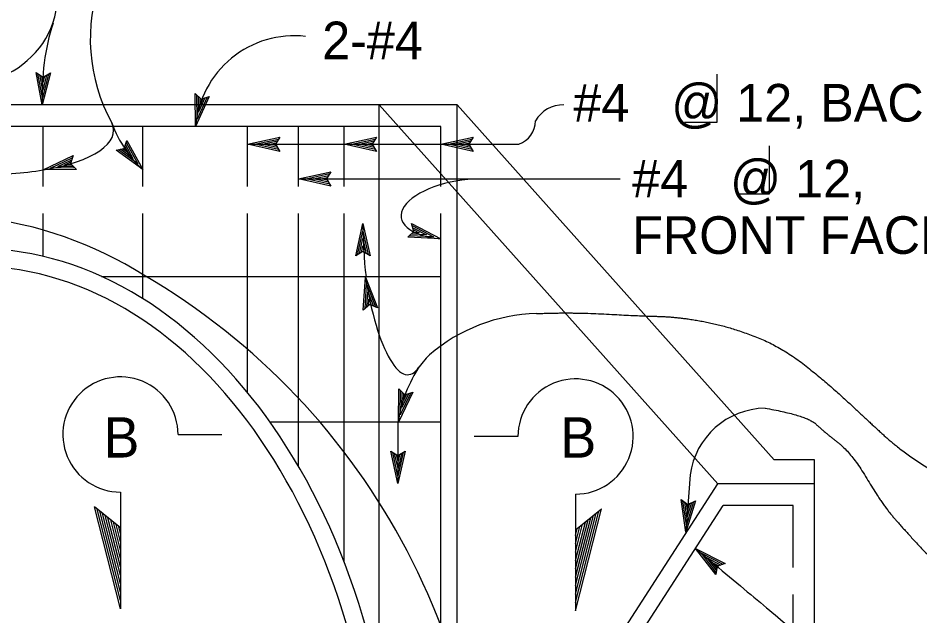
# Model space of a CAD drawing. Extents: x -894 to 866, y -476 to 714.
# Drawn here: x 258.1 to 425.9, y 432.7 to 544 of the extents above; entities that cross this region are included whole.
import ezdxf

# ---------------------------------------------------------------- set-up
doc = ezdxf.new("R2010")
doc.units = 0
for name, color, linetype in [('22 Misc Cnst Det', 7, 'Continuous'), ('56 Stage 3 Anno', 7, 'Continuous'), ('57 Undefined', 7, 'Continuous'), ('60 Nongeo Data', 7, 'Continuous')]:
    doc.layers.add(name, color=color, linetype=linetype)

msp = doc.modelspace()

# ---------------------------------------------------------------- linework, layer by layer
at = {"layer": '22 Misc Cnst Det'}
for p, q in [((287.85, 466.46), (296, 466.46)), ((351.08, 466.09), (342.93, 466.09)), ((277.13, 455.75), (277.13, 434.04)), ((361.8, 455.37), (361.8, 433.67)), ((277.13, 434.04), (272.3, 452.99)), ((277.13, 449.07), (272.3, 452.99)), ((277.13, 435.6), (272.8, 452.58)), ((277.13, 437.16), (273.3, 452.18)), ((277.13, 438.71), (273.8, 451.77)), ((361.8, 433.67), (366.63, 452.61)), ((361.8, 448.7), (366.63, 452.61)), ((361.8, 435.23), (366.13, 452.21)), ((361.8, 436.78), (365.63, 451.8)), ((277.13, 440.27), (274.3, 451.37)), ((277.13, 441.83), (274.8, 450.96)), ((277.13, 443.39), (275.31, 450.56)), ((277.13, 444.95), (275.81, 450.15)), ((277.13, 446.51), (276.31, 449.74)), ((361.8, 438.34), (365.13, 451.4)), ((361.8, 439.9), (364.63, 450.99)), ((361.8, 441.46), (364.12, 450.59)), ((361.8, 443.01), (363.62, 450.18)), ((361.8, 444.57), (363.12, 449.78)), ((277.13, 448.06), (276.81, 449.34)), ((361.8, 446.13), (362.62, 449.37)), ((361.8, 447.69), (362.12, 448.96))]:
    msp.add_line(p, q, dxfattribs=at)
for centre, start, end in [((277.13, 466.46), 359.9995, 270), ((361.8, 466.09), 270, 180.0005)]:
    msp.add_arc(centre, 10.72, start, end, dxfattribs=at)
at = {"layer": '56 Stage 3 Anno'}
for p, q in [((262.58, 527.78), (261.43, 533.82)), ((261.43, 533.82), (261.43, 533.82)), ((261.43, 533.82), (262.74, 532.98)), ((264.1, 533.74), (262.58, 527.78)), ((262.74, 532.98), (264.1, 533.74)), ((264.1, 533.74), (264.1, 533.74)), ((262.62, 529.17), (261.78, 533.57)), ((262.67, 530.55), (262.13, 533.39)), ((262.71, 531.93), (262.48, 533.14)), ((263.74, 533.54), (262.63, 529.16)), ((263.37, 533.31), (262.67, 530.55)), ((263.02, 533.15), (262.71, 531.93)), ((291.1, 523.78), (291.03, 529.93)), ((291.03, 529.93), (291.03, 529.93)), ((291.03, 529.93), (292.17, 528.87)), ((293.65, 529.37), (291.1, 523.78)), ((291.38, 525.14), (291.34, 529.62)), ((293.25, 529.24), (291.38, 525.13)), ((291.67, 526.48), (291.64, 529.38)), ((292.85, 529.08), (291.67, 526.48)), ((291.95, 527.83), (291.94, 529.07)), ((292.48, 528.98), (291.95, 527.83)), ((292.17, 528.87), (293.65, 529.37)), ((293.65, 529.37), (293.65, 529.37)), ((262.58, 527.78), (262.58, 527.78)), ((291.1, 523.78), (291.1, 523.78)), ((277.83, 519.68), (278.31, 521.16)), ((278.07, 520.35), (279.45, 517.85)), ((278.18, 520.77), (280.36, 516.81)), ((278.31, 521.16), (278.31, 521.16)), ((278.31, 521.16), (281.28, 515.78)), ((300.76, 520.46), (306.76, 521.79)), ((300.76, 520.46), (318.76, 520.46)), ((306.76, 519.12), (300.76, 520.46)), ((300.76, 520.46), (300.76, 520.46)), ((306.55, 519.48), (302.14, 520.46)), ((302.15, 520.46), (306.53, 521.43)), ((303.52, 520.46), (306.35, 521.08)), ((306.31, 519.84), (303.52, 520.46)), ((304.91, 520.46), (306.12, 520.73)), ((306.14, 520.18), (304.91, 520.46)), ((306.76, 521.79), (305.96, 520.46)), ((305.96, 520.46), (306.76, 519.12)), ((306.76, 521.79), (306.76, 521.79)), ((318.76, 520.46), (324.76, 521.79)), ((318.76, 520.46), (336.76, 520.46)), ((324.76, 519.12), (318.76, 520.46)), ((318.76, 520.46), (318.76, 520.46)), ((324.55, 519.48), (320.14, 520.46)), ((320.15, 520.46), (324.53, 521.43)), ((321.52, 520.46), (324.35, 521.08)), ((324.31, 519.84), (321.52, 520.46)), ((322.91, 520.46), (324.12, 520.73)), ((324.14, 520.18), (322.91, 520.46)), ((324.76, 521.79), (323.96, 520.46)), ((323.96, 520.46), (324.76, 519.12)), ((324.76, 521.79), (324.76, 521.79)), ((336.76, 520.46), (342.76, 521.79)), ((336.76, 520.46), (351.27, 520.46)), ((342.76, 519.12), (336.76, 520.46)), ((336.76, 520.46), (336.76, 520.46)), ((342.55, 519.48), (338.14, 520.46)), ((338.15, 520.46), (342.53, 521.43)), ((339.52, 520.46), (342.35, 521.08)), ((342.31, 519.84), (339.52, 520.46)), ((340.91, 520.46), (342.12, 520.73)), ((342.14, 520.18), (340.91, 520.46)), ((342.76, 521.79), (341.96, 520.46)), ((341.96, 520.46), (342.76, 519.12)), ((342.76, 521.79), (342.76, 521.79)), ((276.31, 519.4), (277.83, 519.68)), ((281.28, 515.78), (276.31, 519.4)), ((276.31, 519.4), (276.31, 519.4)), ((280.35, 516.82), (276.73, 519.46)), ((279.45, 517.85), (277.11, 519.55)), ((278.53, 518.89), (277.53, 519.62)), ((277.93, 519.99), (278.53, 518.89)), ((306.76, 519.12), (306.76, 519.12)), ((324.76, 519.12), (324.76, 519.12)), ((342.76, 519.12), (342.76, 519.12)), ((262.77, 515.69), (268.3, 518.37)), ((264.12, 516.01), (268.16, 517.97)), ((265.46, 516.32), (268.06, 517.59)), ((266.8, 516.64), (267.92, 517.18)), ((268.3, 518.37), (267.83, 516.89)), ((267.83, 516.89), (268.92, 515.77)), ((268.3, 518.37), (268.3, 518.37)), ((268.92, 515.77), (262.77, 515.69)), ((262.77, 515.69), (262.77, 515.69)), ((268.62, 516.07), (264.11, 516.01)), ((268.31, 516.36), (265.46, 516.32)), ((268.06, 516.66), (266.8, 516.64)), ((268.92, 515.77), (268.92, 515.77)), ((281.28, 515.78), (281.28, 515.78)), ((310.26, 514.03), (316.26, 515.36)), ((316.26, 515.36), (315.46, 514.03)), ((316.26, 515.36), (316.26, 515.36)), ((310.26, 514.03), (370.12, 514.03)), ((316.26, 512.69), (310.26, 514.03)), ((310.26, 514.03), (310.26, 514.03)), ((316.05, 513.05), (311.64, 514.03)), ((311.65, 514.04), (316.03, 515)), ((313.02, 514.03), (315.85, 514.66)), ((315.81, 513.41), (313.02, 514.03)), ((314.41, 514.03), (315.62, 514.3)), ((315.64, 513.76), (314.41, 514.03)), ((315.46, 514.03), (316.26, 512.69)), ((316.26, 512.69), (316.26, 512.69)), ((320.89, 499.7), (322.24, 505.7)), ((322.24, 505.7), (322.24, 505.7)), ((322.24, 505.7), (323.56, 499.7)), ((331.71, 504.24), (331.29, 505.74)), ((331.29, 505.74), (331.29, 505.74)), ((331.29, 505.74), (336.74, 502.89)), ((331.4, 505.34), (335.4, 503.25)), ((321.24, 499.92), (322.23, 504.32)), ((322.24, 504.31), (323.2, 499.93)), ((330.6, 503.16), (331.71, 504.24)), ((335.39, 503.25), (330.92, 503.44)), ((334.07, 503.61), (331.18, 503.73)), ((332.73, 503.97), (331.5, 504.02)), ((331.54, 504.93), (334.07, 503.61)), ((331.62, 504.55), (332.73, 503.97)), ((321.6, 500.15), (322.23, 502.94)), ((322.23, 502.94), (322.85, 500.11)), ((336.74, 502.89), (330.6, 503.16)), ((330.6, 503.16), (330.6, 503.16)), ((336.74, 502.89), (336.74, 502.89)), ((322.23, 500.5), (320.89, 499.7)), ((321.95, 500.33), (322.23, 501.55)), ((322.23, 501.55), (322.49, 500.35)), ((323.56, 499.7), (322.23, 500.5)), ((320.89, 499.7), (320.89, 499.7)), ((323.56, 499.7), (323.56, 499.7)), ((322.31, 489.63), (322.72, 495.77)), ((322.72, 495.77), (322.72, 495.77)), ((322.72, 495.77), (324.95, 490.04)), ((322.63, 489.9), (322.93, 494.4)), ((322.94, 494.39), (324.56, 490.22)), ((322.95, 490.19), (323.14, 493.04)), ((323.14, 493.04), (324.19, 490.34)), ((323.51, 490.63), (322.31, 489.63)), ((323.27, 490.42), (323.35, 491.67)), ((323.35, 491.67), (323.8, 490.52)), ((324.95, 490.04), (323.51, 490.63)), ((324.95, 490.04), (324.95, 490.04)), ((322.31, 489.63), (322.31, 489.63)), ((328.84, 468.79), (328.94, 474.94)), ((328.94, 474.94), (328.94, 474.94)), ((328.94, 474.94), (330.04, 473.85)), ((331.53, 474.32), (328.84, 468.79)), ((329.16, 470.15), (329.23, 474.63)), ((331.14, 474.19), (329.16, 470.13)), ((329.48, 471.48), (329.53, 474.37)), ((330.73, 474.05), (329.48, 471.48)), ((329.8, 472.82), (329.82, 474.06)), ((330.36, 473.95), (329.8, 472.82)), ((330.04, 473.85), (331.53, 474.32)), ((331.53, 474.32), (331.53, 474.32)), ((328.76, 468.8), (328.76, 457.35)), ((328.84, 468.79), (328.84, 468.79)), ((328.76, 457.35), (327.43, 463.35)), ((327.43, 463.35), (327.43, 463.35)), ((327.43, 463.35), (328.76, 462.55)), ((328.76, 462.55), (330.1, 463.35)), ((330.1, 463.35), (328.76, 457.35)), ((330.1, 463.35), (330.1, 463.35)), ((328.76, 458.74), (327.79, 463.11)), ((328.77, 460.11), (328.14, 462.93)), ((328.77, 461.49), (328.5, 462.7)), ((329.75, 463.13), (328.76, 458.73)), ((329.39, 462.9), (328.77, 460.11)), ((329.04, 462.72), (328.77, 461.49)), ((383.12, 458.95), (382.32, 448.27)), ((328.76, 457.35), (328.76, 457.35)), ((382.32, 448.27), (381.44, 454.35)), ((381.44, 454.35), (381.44, 454.35)), ((381.44, 454.35), (382.71, 453.45)), ((382.42, 449.66), (381.78, 454.09)), ((382.53, 451.02), (382.11, 453.89)), ((384.1, 454.15), (382.32, 448.27)), ((383.73, 453.96), (382.42, 449.65)), ((382.63, 452.4), (382.45, 453.63)), ((383.35, 453.76), (382.53, 451.02)), ((383, 453.61), (382.63, 452.4)), ((382.71, 453.45), (384.1, 454.15)), ((384.1, 454.15), (384.1, 454.15)), ((382.32, 448.27), (382.32, 448.27)), ((387.91, 440.4), (384.14, 445.26)), ((384.14, 445.26), (384.14, 445.26)), ((384.14, 445.26), (389.61, 442.46)), ((387.97, 440.81), (385.21, 444.38)), ((385.22, 444.38), (389.2, 442.33)), ((388.02, 441.24), (386.27, 443.5)), ((386.27, 443.5), (388.84, 442.18)), ((388.1, 441.62), (387.33, 442.61)), ((387.33, 442.61), (388.43, 442.05)), ((388.15, 441.94), (387.91, 440.4)), ((389.61, 442.46), (388.15, 441.94)), ((389.61, 442.46), (389.61, 442.46)), ((387.91, 440.4), (387.91, 440.4))]:
    msp.add_line(p, q, dxfattribs=at)
for centre, radius, start, end in [((226.86, 553.47), 39.14, 344.4499, 14.1311), ((303.81, 540.02), 32.3, 159.6449, 208.8176), ((309.47, 522.23), 18.43, 83.5178, 175.1833), ((359.49, 521.87), 5.94, 88.6403, 150.2205), ((349.6, 524.89), 4.73, 290.6154, 359.2115), ((355.36, 457.09), 31.88, 91.4532, 130.5741), ((397.32, 457.04), 14.33, 91.0224, 172.3471)]:
    msp.add_arc(centre, radius, start, end, dxfattribs=at)
for centre, major_axis, ratio, start_param, end_param in [((253.38, 543.05), (-10.11, -8.32), 0.724932, 0.931716, 2.286083), ((277.47, 529.94), (-0.24, -26.42), 0.56455, 4.201791, 4.799408), ((251.1, 523.58), (-24.73, 0.63), 0.349819, 2.071185, 3.314389), ((282.95, 527.72), (5.02, -13.94), 0.548366, 4.750049, 5.516569), ((251.1, 523.58), (-24.73, 0.63), 0.349819, 1.563847, 2.071186), ((341.41, 508.4), (-12.04, -1.55), 0.447016, 4.434477, 7.398364), ((329.03, 498.22), (-2.25, 23.88), 0.26828, 1.227013, 1.646871), ((328.5, 501.48), (-2.25, 23.88), 0.26828, 1.787022, 3.46397), ((359.98, 482.75), (29.77, 13.06), 0.400538, 2.39243, 2.54078), ((383.13, 480.47), (-53.64, -17.79), 0.495986, 5.748819, 6.067919)]:
    msp.add_ellipse(centre, major_axis=major_axis, ratio=ratio, start_param=start_param, end_param=end_param, dxfattribs=at)
for points in [[(354.55, 488.96), (360.72, 489.23), (373.38, 488.55), (381.3, 488.33), (390.57, 486.52), (400.3, 482.67), (409.12, 475.66), (415.9, 469.32), (421.79, 463.89), (430.61, 458.01), (435.81, 458.23)], [(397.06, 471.37), (404.82, 470), (408.21, 466.83), (413.19, 462.99), (418.84, 453.48), (423.37, 448.28), (429.48, 441.72), (436.71, 441.49)], [(384.14, 445.26), (408.89, 424.52), (414.09, 420.67), (418.17, 418.86), (424.05, 419.09)]]:
    msp.add_open_spline(points, degree=2, dxfattribs=at)
at = {"layer": '57 Undefined'}
for p, q in [((388.08, 533.53), (388.08, 524.53)), ((388.08, 524.53), (382.08, 524.53)), ((397.84, 520.18), (397.84, 511.18)), ((397.84, 511.18), (391.84, 511.18))]:
    msp.add_line(p, q, dxfattribs=at)
at = {"layer": '60 Nongeo Data'}
for p, q in [((339.76, 527.78), (250.76, 527.78)), ((325.26, 527.78), (388.26, 457.28)), ((325.26, 359.28), (325.26, 527.78)), ((339.76, 422.17), (339.76, 527.78)), ((339.76, 527.78), (398.73, 461.78)), ((336.76, 523.78), (250.76, 523.78)), ((262.76, 512.58), (262.76, 523.78)), ((281.26, 512.58), (281.26, 523.78)), ((300.76, 512.58), (300.76, 523.78)), ((310.26, 512.58), (310.26, 523.78)), ((318.76, 512.58), (318.76, 523.78)), ((336.76, 512.58), (336.76, 523.78)), ((262.76, 499.61), (262.76, 507.58)), ((281.26, 491.84), (281.26, 507.58)), ((300.76, 474.23), (300.76, 507.58)), ((310.26, 460.59), (310.26, 507.58)), ((318.76, 442.78), (318.76, 507.58)), ((336.76, 504.98), (336.76, 507.58)), ((336.76, 375.28), (336.76, 504.98)), ((336.76, 495.78), (273.61, 495.78)), ((336.76, 468.78), (304.89, 468.78)), ((406.26, 461.78), (398.73, 461.78)), ((406.26, 292.28), (406.26, 461.78)), ((325.26, 359.62), (388.26, 457.28)), ((406.26, 457.28), (388.26, 457.28)), ((364.03, 414.19), (389.25, 453.28)), ((402.26, 453.28), (389.25, 453.28)), ((402.26, 441.7), (402.26, 453.28)), ((402.26, 388.76), (402.26, 436.7))]:
    msp.add_line(p, q, dxfattribs=at)
for centre, radius, start, end in [((242.36, 433.81), 73.57, 57.8839, 83.4322), ((216.69, 385.2), 128.45, 355.5695, 59.7149)]:
    msp.add_arc(centre, radius, start, end, dxfattribs=at)
for major_axis, ratio, end_param in [((0, -113.27), 0.695618, 3.129729), ((0, -109.92), 0.686334, 3.129048)]:
    msp.add_ellipse((249.82, 387.86), major_axis=major_axis, ratio=ratio, start_param=1.582515, end_param=end_param, dxfattribs=at)

# ---------------------------------------------------------------- texts
at = {"layer": '56 Stage 3 Anno'}
for p in [(273.96, 462.18), (358.97, 462.16)]:
    msp.add_text('B', height=7.5, dxfattribs=at).set_placement(p)
at = {"layer": '57 Undefined'}
for s, p in [('2-#4', (314.66, 536.29)), ('#4   @ 12, BACK FACE', (361.39, 524.69)), ('#4   @ 12,', (372.34, 510.57)), ('FRONT FACE', (372.34, 500.07))]:
    msp.add_text(s, height=7, dxfattribs=at).set_placement(p)

doc.saveas('drawing.dxf')
